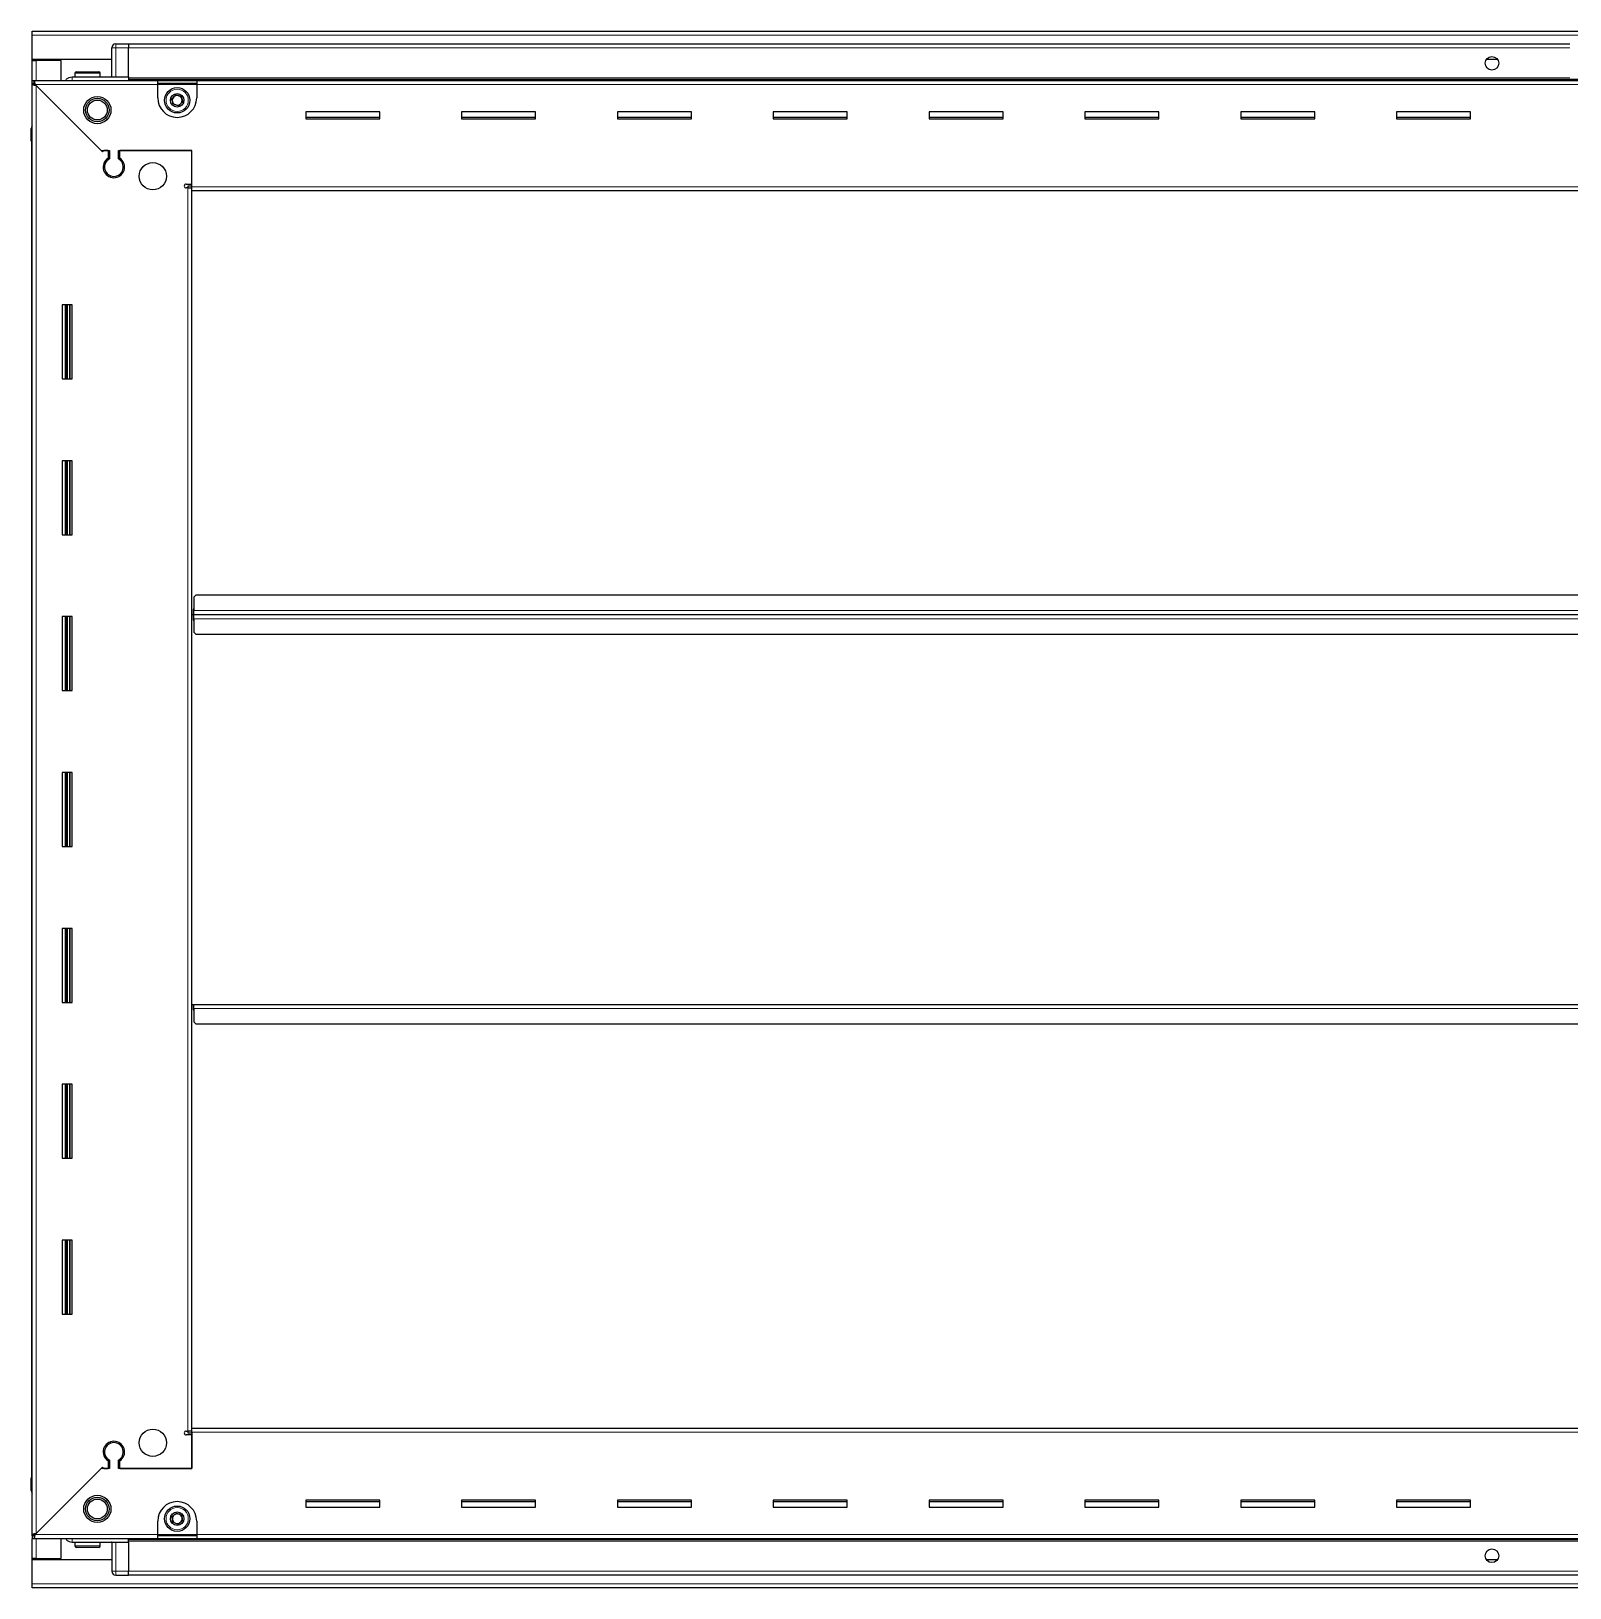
# Model space of a CAD drawing. Header units: millimetres. Extents: x 1132 to 7245, y -1373 to 2020.
# Drawn here: x 5569 to 6359, y 1048 to 1847 of the extents above; entities that cross this region are included whole.
import ezdxf

# ---------------------------------------------------------------- set-up
doc = ezdxf.new("R2010")
doc.units = ezdxf.units.MM

msp = doc.modelspace()

# ---------------------------------------------------------------- linework, layer by layer
at = {"color": 7, "linetype": 'Continuous', "lineweight": 25}
for p, q in [((5569.82, 1846.6), (7168.82, 1846.6)), ((5569.82, 1844.5), (5569.82, 1846.6)), ((5569.82, 1832.1), (5569.82, 1844.5)), ((5610.82, 1823.1), (5610.82, 1838.1)), ((5611.5, 1839.6), (5611.5, 1839.6)), ((5612.82, 1840.1), (5619.32, 1840.1)), ((5612.82, 1840.1), (5619.32, 1840.1)), ((5619.32, 1840.1), (5619.32, 1840.1)), ((5619.32, 1840.1), (5619.32, 1840.1)), ((5619.32, 1840.1), (5619.32, 1838.1)), ((6359.32, 1839.95), (5619.32, 1839.95)), ((5619.32, 1823.1), (5619.32, 1838.1)), ((5610.82, 1832.1), (5569.82, 1832.1)), ((5569.82, 1831.6), (5569.82, 1832.1)), ((5569.82, 1821.35), (5569.82, 1831.6)), ((5569.82, 1831.6), (5571.92, 1831.6)), ((5571.32, 1831.6), (5571.32, 1832.1)), ((5584.82, 1831.6), (5571.92, 1831.6)), ((5584.82, 1821.35), (5584.82, 1831.6)), ((6322.2, 1832.1), (6316.45, 1832.1)), ((5590.32, 1823.1), (5619.32, 1823.1)), ((5591.82, 1825), (5591.82, 1823.1)), ((5592.62, 1825.8), (5604.02, 1825.8)), ((5604.82, 1823.1), (5604.82, 1825)), ((5619.32, 1823.1), (5619.32, 1822.6)), ((5619.32, 1821.95), (7119.32, 1821.95)), ((5569.82, 1819.85), (5569.82, 1821.35)), ((5569.82, 1821.35), (5570.82, 1821.35)), ((5569.82, 1819.35), (5569.82, 1819.85)), ((5569.82, 1819.85), (5570.82, 1819.85)), ((5569.82, 1074.85), (5569.82, 1819.35)), ((5571.32, 1819.35), (5569.82, 1819.35)), ((5570.82, 1819.85), (5570.82, 1821.35)), ((5570.82, 1821.35), (5634.32, 1821.35)), ((5571.42, 1819.25), (5605.32, 1785.35)), ((5606.02, 1784.65), (5571.92, 1818.75)), ((5634.32, 1819.25), (5634.32, 1821.35)), ((5634.32, 1821.35), (5654.32, 1821.35)), ((5634.32, 1819.85), (5654.32, 1819.85)), ((5634.32, 1812.35), (5634.32, 1819.25)), ((5654.32, 1821.35), (5654.32, 1819.25)), ((5654.32, 1821.35), (7084.32, 1821.35)), ((5654.32, 1819.25), (5654.32, 1812.35)), ((5748.32, 1805.1), (5710.32, 1805.1)), ((5710.32, 1805.1), (5710.32, 1801.6)), ((5748.32, 1802.35), (5710.32, 1802.35)), ((5710.32, 1801.6), (5748.32, 1801.6)), ((5748.32, 1801.6), (5748.32, 1805.1)), ((5828.32, 1805.1), (5790.32, 1805.1)), ((5790.32, 1805.1), (5790.32, 1801.6)), ((5828.32, 1802.35), (5790.32, 1802.35)), ((5790.32, 1801.6), (5828.32, 1801.6)), ((5828.32, 1801.6), (5828.32, 1805.1)), ((5908.32, 1805.1), (5870.32, 1805.1)), ((5870.32, 1805.1), (5870.32, 1801.6)), ((5908.32, 1802.35), (5870.32, 1802.35)), ((5870.32, 1801.6), (5908.32, 1801.6)), ((5908.32, 1801.6), (5908.32, 1805.1)), ((5988.32, 1805.1), (5950.32, 1805.1)), ((5950.32, 1805.1), (5950.32, 1801.6)), ((5988.32, 1802.35), (5950.32, 1802.35)), ((5950.32, 1801.6), (5988.32, 1801.6)), ((5988.32, 1801.6), (5988.32, 1805.1)), ((6068.32, 1805.1), (6030.32, 1805.1)), ((6030.32, 1805.1), (6030.32, 1801.6)), ((6068.32, 1802.35), (6030.32, 1802.35)), ((6030.32, 1801.6), (6068.32, 1801.6)), ((6068.32, 1801.6), (6068.32, 1805.1)), ((6148.32, 1805.1), (6110.32, 1805.1)), ((6110.32, 1805.1), (6110.32, 1801.6)), ((6148.32, 1802.35), (6110.32, 1802.35)), ((6110.32, 1801.6), (6148.32, 1801.6)), ((6148.32, 1801.6), (6148.32, 1805.1)), ((6228.32, 1805.1), (6190.32, 1805.1)), ((6190.32, 1805.1), (6190.32, 1801.6)), ((6228.32, 1802.35), (6190.32, 1802.35)), ((6190.32, 1801.6), (6228.32, 1801.6)), ((6228.32, 1801.6), (6228.32, 1805.1)), ((6308.32, 1805.1), (6270.32, 1805.1)), ((6270.32, 1805.1), (6270.32, 1801.6)), ((6308.32, 1802.35), (6270.32, 1802.35)), ((6270.32, 1801.6), (6308.32, 1801.6)), ((6308.32, 1801.6), (6308.32, 1805.1)), ((5569.32, 1796.6), (5569.32, 1790.1)), ((5569.32, 1790.1), (5569.32, 1796.6)), ((5569.32, 1790.1), (5569.32, 1790.1)), ((5569.82, 1790.1), (5569.32, 1790.1)), ((5569.47, 1790.1), (5569.47, 1104.1)), ((5605.32, 1785.35), (5609.52, 1785.35)), ((5606.72, 1785.35), (5606.02, 1784.65)), ((5608.82, 1785.35), (5606.72, 1785.35)), ((5608.82, 1785.35), (5608.82, 1781.46)), ((5609.52, 1785.35), (5609.52, 1781.07)), ((5614.12, 1785.35), (5651.82, 1785.35)), ((5614.12, 1781.07), (5614.12, 1785.35)), ((5614.82, 1781.46), (5614.82, 1785.35)), ((5651.82, 1785.35), (5614.82, 1785.35)), ((5651.82, 1766.7), (5651.82, 1785.35)), ((5651.82, 1768.1), (5651.82, 1785.35)), ((5609.82, 1772.49), (5609.82, 1771.73)), ((5648.97, 1768.1), (5651.82, 1768.1)), ((5649.72, 1766.1), (5648.97, 1766.1)), ((5649.72, 1766.1), (5651.82, 1766.1)), ((5651.82, 1767.1), (5649.82, 1767.1)), ((5649.82, 1767.1), (5649.82, 1766.1)), ((5651.82, 1764.6), (5651.82, 1766.7)), ((7086.82, 1764.6), (5651.82, 1764.6)), ((5651.82, 1129.6), (5651.82, 1764.6)), ((5590.32, 1706.1), (5585.32, 1706.1)), ((5585.32, 1706.1), (5585.32, 1668.1)), ((5587.47, 1668.1), (5587.47, 1706.1)), ((5589.27, 1668.1), (5589.27, 1706.1)), ((5589.3, 1668.1), (5589.3, 1706.1)), ((5590.32, 1668.1), (5590.32, 1706.1)), ((5585.32, 1668.1), (5590.32, 1668.1)), ((5590.32, 1626.1), (5585.32, 1626.1)), ((5585.32, 1626.1), (5585.32, 1588.1)), ((5587.47, 1588.1), (5587.47, 1626.1)), ((5589.27, 1588.1), (5589.27, 1626.1)), ((5589.3, 1588.1), (5589.3, 1626.1)), ((5590.32, 1588.1), (5590.32, 1626.1)), ((5585.32, 1588.1), (5590.32, 1588.1)), ((5653.82, 1557.1), (5652.82, 1556.1)), ((5652.82, 1556.1), (5652.82, 1549.2)), ((7084.82, 1557.1), (5653.82, 1557.1)), ((5590.32, 1546.1), (5585.32, 1546.1)), ((5585.32, 1546.1), (5585.32, 1508.1)), ((5587.47, 1508.1), (5587.47, 1546.1)), ((5589.27, 1508.1), (5589.27, 1546.1)), ((5589.3, 1508.1), (5589.3, 1546.1)), ((5590.32, 1508.1), (5590.32, 1546.1)), ((5652.57, 1547.1), (5651.82, 1547.1)), ((5652.82, 1549.95), (5652.57, 1549.95)), ((5652.57, 1549.95), (5652.57, 1547.1)), ((5652.57, 1547.1), (5652.57, 1544.25)), ((5652.57, 1544.25), (5652.82, 1544.25)), ((5652.82, 1547.1), (5652.82, 1549.2)), ((5652.82, 1545), (5652.82, 1547.1)), ((7085.82, 1547.1), (5652.82, 1547.1)), ((5652.82, 1545), (5652.82, 1538.1)), ((5652.82, 1538.1), (5653.82, 1537.1)), ((5653.82, 1537.1), (7084.82, 1537.1)), ((5585.32, 1508.1), (5590.32, 1508.1)), ((5590.32, 1466.1), (5585.32, 1466.1)), ((5585.32, 1466.1), (5585.32, 1428.1)), ((5587.47, 1428.1), (5587.47, 1466.1)), ((5589.27, 1428.1), (5589.27, 1466.1)), ((5589.3, 1428.1), (5589.3, 1466.1)), ((5590.32, 1428.1), (5590.32, 1466.1)), ((5585.32, 1428.1), (5590.32, 1428.1)), ((5590.32, 1386.1), (5585.32, 1386.1)), ((5585.32, 1386.1), (5585.32, 1348.1)), ((5587.47, 1348.1), (5587.47, 1386.1)), ((5589.27, 1348.1), (5589.27, 1386.1)), ((5589.3, 1348.1), (5589.3, 1386.1)), ((5590.32, 1348.1), (5590.32, 1386.1)), ((5585.32, 1348.1), (5590.32, 1348.1)), ((5651.82, 1347.1), (5652.57, 1347.1)), ((5652.57, 1347.1), (5652.57, 1344.25)), ((5652.57, 1344.25), (5652.82, 1344.25)), ((5652.82, 1345), (5652.82, 1347.1)), ((5652.82, 1347.1), (7085.82, 1347.1)), ((5652.82, 1345), (5652.82, 1338.1)), ((5652.82, 1338.1), (5653.82, 1337.1)), ((5653.82, 1337.1), (7084.82, 1337.1)), ((5590.32, 1306.1), (5585.32, 1306.1)), ((5585.32, 1306.1), (5585.32, 1268.1)), ((5587.47, 1268.1), (5587.47, 1306.1)), ((5589.27, 1268.1), (5589.27, 1306.1)), ((5589.3, 1268.1), (5589.3, 1306.1)), ((5590.32, 1268.1), (5590.32, 1306.1)), ((5585.32, 1268.1), (5590.32, 1268.1)), ((5590.32, 1226.1), (5585.32, 1226.1)), ((5585.32, 1226.1), (5585.32, 1188.1)), ((5587.47, 1188.1), (5587.47, 1226.1)), ((5589.27, 1188.1), (5589.27, 1226.1)), ((5589.3, 1188.1), (5589.3, 1226.1)), ((5590.32, 1188.1), (5590.32, 1226.1)), ((5585.32, 1188.1), (5590.32, 1188.1)), ((5648.97, 1128.1), (5649.72, 1128.1)), ((5651.82, 1128.1), (5649.72, 1128.1)), ((5649.82, 1128.1), (5649.82, 1127.1)), ((5649.82, 1127.1), (5651.82, 1127.1)), ((5651.82, 1127.5), (5651.82, 1129.6)), ((5651.82, 1129.6), (7086.82, 1129.6)), ((5651.82, 1127.5), (5651.82, 1108.85)), ((5609.82, 1122.48), (5609.82, 1121.72)), ((5651.82, 1126.1), (5648.97, 1126.1)), ((5651.82, 1108.85), (5651.82, 1126.1)), ((5608.82, 1112.74), (5608.82, 1108.85)), ((5609.52, 1113.14), (5609.52, 1108.85)), ((5614.12, 1108.85), (5614.12, 1113.14)), ((5614.82, 1108.85), (5614.82, 1112.74)), ((5569.32, 1104.1), (5569.32, 1104.1)), ((5569.32, 1097.6), (5569.32, 1104.1)), ((5569.32, 1104.1), (5569.32, 1104.1)), ((5569.32, 1104.1), (5569.32, 1097.6)), ((5569.82, 1104.1), (5569.32, 1104.1)), ((5605.32, 1108.85), (5571.42, 1074.95)), ((5571.92, 1075.45), (5606.02, 1109.55)), ((5609.52, 1108.85), (5605.32, 1108.85)), ((5606.02, 1109.55), (5606.72, 1108.85)), ((5606.72, 1108.85), (5608.82, 1108.85)), ((5651.82, 1108.85), (5614.12, 1108.85)), ((5614.82, 1108.85), (5651.82, 1108.85)), ((5569.82, 1096.28), (5569.82, 1096.28)), ((5748.32, 1092.6), (5710.32, 1092.6)), ((5710.32, 1092.6), (5710.32, 1089.1)), ((5710.32, 1091.85), (5748.32, 1091.85)), ((5710.32, 1089.1), (5748.32, 1089.1)), ((5748.32, 1089.1), (5748.32, 1092.6)), ((5828.32, 1092.6), (5790.32, 1092.6)), ((5790.32, 1092.6), (5790.32, 1089.1)), ((5790.32, 1091.85), (5828.32, 1091.85)), ((5790.32, 1089.1), (5828.32, 1089.1)), ((5828.32, 1089.1), (5828.32, 1092.6)), ((5908.32, 1092.6), (5870.32, 1092.6)), ((5870.32, 1092.6), (5870.32, 1089.1)), ((5870.32, 1091.85), (5908.32, 1091.85)), ((5870.32, 1089.1), (5908.32, 1089.1)), ((5908.32, 1089.1), (5908.32, 1092.6)), ((5988.32, 1092.6), (5950.32, 1092.6)), ((5950.32, 1092.6), (5950.32, 1089.1)), ((5950.32, 1091.85), (5988.32, 1091.85)), ((5950.32, 1089.1), (5988.32, 1089.1)), ((5988.32, 1089.1), (5988.32, 1092.6)), ((6068.32, 1092.6), (6030.32, 1092.6)), ((6030.32, 1092.6), (6030.32, 1089.1)), ((6030.32, 1091.85), (6068.32, 1091.85)), ((6030.32, 1089.1), (6068.32, 1089.1)), ((6068.32, 1089.1), (6068.32, 1092.6)), ((6148.32, 1092.6), (6110.32, 1092.6)), ((6110.32, 1092.6), (6110.32, 1089.1)), ((6110.32, 1091.85), (6148.32, 1091.85)), ((6110.32, 1089.1), (6148.32, 1089.1)), ((6148.32, 1089.1), (6148.32, 1092.6)), ((6228.32, 1092.6), (6190.32, 1092.6)), ((6190.32, 1092.6), (6190.32, 1089.1)), ((6190.32, 1091.85), (6228.32, 1091.85)), ((6190.32, 1089.1), (6228.32, 1089.1)), ((6228.32, 1089.1), (6228.32, 1092.6)), ((6308.32, 1092.6), (6270.32, 1092.6)), ((6270.32, 1092.6), (6270.32, 1089.1)), ((6270.32, 1091.85), (6308.32, 1091.85)), ((6270.32, 1089.1), (6308.32, 1089.1)), ((6308.32, 1089.1), (6308.32, 1092.6)), ((5634.32, 1074.95), (5634.32, 1081.85)), ((5654.32, 1081.85), (5654.32, 1074.95)), ((5569.82, 1074.35), (5569.82, 1074.85)), ((5571.32, 1074.85), (5569.82, 1074.85)), ((5569.82, 1074.35), (5569.82, 1072.85)), ((5570.82, 1074.35), (5569.82, 1074.35)), ((5569.82, 1062.6), (5569.82, 1072.85)), ((5570.82, 1072.85), (5569.82, 1072.85)), ((5570.82, 1074.35), (5570.82, 1072.85)), ((5634.32, 1072.85), (5570.82, 1072.85)), ((5584.82, 1062.6), (5584.82, 1072.85)), ((5590.32, 1071.1), (5619.32, 1071.1)), ((5591.82, 1071.1), (5591.82, 1069.2)), ((5604.82, 1069.2), (5604.82, 1071.1)), ((5610.82, 1071.1), (5610.82, 1056.1)), ((7119.32, 1072.25), (5619.32, 1072.25)), ((5619.32, 1071.1), (5619.32, 1071.6)), ((5619.32, 1071.1), (5619.32, 1056.1)), ((5634.32, 1072.85), (5634.32, 1074.95)), ((5654.32, 1074.35), (5634.32, 1074.35)), ((5654.32, 1072.85), (5634.32, 1072.85)), ((5654.32, 1074.95), (5654.32, 1072.85)), ((7084.32, 1072.85), (5654.32, 1072.85)), ((5596.4, 1068.4), (5592.62, 1068.4)), ((5604.02, 1068.4), (5596.4, 1068.4)), ((5571.92, 1062.6), (5569.82, 1062.6)), ((5569.82, 1062.1), (5569.82, 1062.6)), ((5569.82, 1049.7), (5569.82, 1062.1)), ((5569.82, 1062.1), (5610.82, 1062.1)), ((5571.32, 1062.1), (5571.32, 1062.6)), ((5571.92, 1062.6), (5584.82, 1062.6)), ((5610.82, 1056.1), (5610.82, 1056.1)), ((5619.32, 1054.1), (5619.32, 1056.1)), ((6316.45, 1062.1), (6322.2, 1062.1)), ((5569.82, 1047.6), (5569.82, 1049.7)), ((7168.82, 1047.6), (5569.82, 1047.6)), ((5612.82, 1054.1), (5619.32, 1054.1)), ((5612.82, 1054.1), (5619.32, 1054.1)), ((5619.32, 1054.25), (7119.32, 1054.25)), ((5619.32, 1054.1), (5619.32, 1054.1))]:
    msp.add_line(p, q, dxfattribs=at)
at = {"color": 8, "linetype": 'Continuous', "lineweight": 18}
for p, q in [((7168.82, 1844.5), (5569.82, 1844.5)), ((5610.82, 1838.1), (5612.82, 1838.1)), ((5612.82, 1840.1), (5612.82, 1838.1)), ((5612.82, 1838.1), (5612.82, 1823.1)), ((5619.32, 1838.1), (5612.82, 1838.1)), ((6359.32, 1837.95), (5619.32, 1837.95)), ((5571.92, 1831.6), (5571.92, 1832.1)), ((5571.92, 1821.35), (5571.92, 1831.6)), ((5591.82, 1825), (5604.82, 1825)), ((6359.32, 1822.6), (5619.32, 1822.6)), ((5634.32, 1819.25), (5571.42, 1819.25)), ((5571.92, 1818.75), (5571.92, 1075.45)), ((7119.32, 1821.37), (5619.32, 1821.37)), ((5634.32, 1819.25), (5654.32, 1819.25)), ((7084.32, 1819.25), (5654.32, 1819.25)), ((5569.82, 1796.6), (5569.32, 1796.6)), ((5649.72, 1128.1), (5649.72, 1766.1)), ((5651.82, 1766.7), (7086.82, 1766.7)), ((5586.82, 1706.1), (5586.82, 1668.1)), ((5588.06, 1706.1), (5588.06, 1668.1)), ((5586.82, 1626.1), (5586.82, 1588.1)), ((5588.06, 1626.1), (5588.06, 1588.1)), ((5586.82, 1546.1), (5586.82, 1508.1)), ((5588.06, 1546.1), (5588.06, 1508.1)), ((7085.82, 1549.2), (5652.82, 1549.2)), ((5652.82, 1545), (7085.82, 1545)), ((5586.82, 1466.1), (5586.82, 1428.1)), ((5588.06, 1466.1), (5588.06, 1428.1)), ((5586.82, 1386.1), (5586.82, 1348.1)), ((5588.06, 1386.1), (5588.06, 1348.1)), ((5652.82, 1345), (7085.82, 1345)), ((5586.82, 1306.1), (5586.82, 1268.1)), ((5588.06, 1306.1), (5588.06, 1268.1)), ((5586.82, 1226.1), (5586.82, 1188.1)), ((5588.06, 1226.1), (5588.06, 1188.1)), ((7086.82, 1127.5), (5651.82, 1127.5)), ((5569.82, 1097.6), (5569.32, 1097.6)), ((5571.42, 1074.95), (5634.32, 1074.95)), ((5571.92, 1062.6), (5571.92, 1072.85)), ((5612.82, 1056.1), (5612.82, 1071.1)), ((5619.32, 1072.84), (7119.32, 1072.84)), ((5619.32, 1071.6), (7119.32, 1071.6)), ((5654.32, 1074.95), (5634.32, 1074.95)), ((5654.32, 1074.95), (7084.32, 1074.95)), ((5596.13, 1069.2), (5591.82, 1069.2)), ((5604.82, 1069.2), (5596.13, 1069.2)), ((5571.92, 1062.1), (5571.92, 1062.6)), ((5610.82, 1056.1), (5612.82, 1056.1)), ((5612.82, 1054.1), (5612.82, 1056.1)), ((5619.32, 1056.1), (5612.82, 1056.1)), ((5619.32, 1056.25), (7119.32, 1056.25)), ((7168.82, 1049.7), (5569.82, 1049.7))]:
    msp.add_line(p, q, dxfattribs=at)
at = {"color": 7, "linetype": 'Continuous', "lineweight": 25}
for centre, radius in [((6319.32, 1830.1), 3.5), ((5644.32, 1811.1), 6.5), ((5644.32, 1811.1), 3.46), ((5603.32, 1806.1), 7), ((5603.32, 1806.1), 6.02), ((5603.32, 1806.1), 5.1), ((5631.82, 1772.1), 7), ((5631.82, 1122.1), 7), ((5603.32, 1088.1), 7), ((5603.32, 1088.1), 6.03), ((5603.32, 1088.1), 5.1), ((5644.32, 1083.1), 6.5), ((5644.32, 1083.1), 3.46), ((6319.32, 1064.1), 3.5)]:
    msp.add_circle(centre, radius, dxfattribs=at)
at = {"color": 8, "linetype": 'Continuous', "lineweight": 18}
for centre in [(5644.32, 1811.1), (5644.32, 1083.1)]:
    msp.add_circle(centre, 5.7, dxfattribs=at)
at = {"color": 7, "linetype": 'Continuous', "lineweight": 25}
for centre, radius, start, end in [((5612.82, 1838.1), 2, 90, 180), ((5592.62, 1825), 0.8, 90, 180), ((5604.02, 1825), 0.8, 0, 90), ((5610.62, 1823.3), 0.2, 270, 0), ((5644.32, 1812.35), 10, 180, 270), ((5644.32, 1811.1), 2.5, 134.01559, 194.01559), ((5644.32, 1811.1), 2.5, 194.01559, 254.01559), ((5644.32, 1811.1), 2.5, 74.01559, 134.01559), ((5644.32, 1811.1), 2.5, 254.01559, 314.01559), ((5644.32, 1812.35), 10, 270, 0), ((5644.32, 1811.1), 2.5, 14.01559, 74.01559), ((5644.32, 1811.1), 2.5, 314.01559, 14.01559), ((5571.32, 1796.6), 2, 138.57492, 180), ((5571.32, 1796.6), 2, 138.59038, 180), ((5611.82, 1776.85), 5.5, 123.05573, 56.94427), ((5611.82, 1776.85), 4.8, 118.63099, 61.36901), ((5648.97, 1767.1), 1, 90, 270), ((5648.97, 1127.1), 1, 90, 270), ((5611.82, 1117.35), 5.5, 303.05573, 236.94427), ((5611.82, 1117.35), 4.8, 298.63099, 241.36901), ((5571.32, 1097.6), 2, 180, 221.39416), ((5644.32, 1081.85), 10, 90, 180), ((5644.32, 1081.85), 10, 0, 90), ((5644.32, 1083.1), 2.5, 127.47401, 187.47401), ((5644.32, 1083.1), 2.5, 187.47401, 247.47401), ((5644.32, 1083.1), 2.5, 67.47401, 127.47401), ((5644.32, 1083.1), 2.5, 247.47401, 307.47401), ((5644.32, 1083.1), 2.5, 7.47401, 67.47401), ((5644.32, 1083.1), 2.5, 307.47401, 7.47401), ((5610.62, 1070.9), 0.2, 0, 90), ((5592.62, 1069.2), 0.8, 180, 270), ((5604.02, 1069.2), 0.8, 270, 360), ((5612.82, 1056.1), 2, 180, 270), ((5612.82, 1056.1), 2, 180, 270)]:
    msp.add_arc(centre, radius, start, end, dxfattribs=at)
for points, knots in [([(5587.11, 1821.35), (5587.23, 1821.55), (5587.62, 1822.2), (5588.77, 1822.91), (5589.81, 1823.04), (5590.32, 1823.1)], [0, 0, 0, 0, 0.18225, 0.591125, 1, 1, 1, 1]), ([(5619.32, 1823.1), (5619.32, 1823.07), (5619.32, 1822.99), (5619.32, 1822.37), (5619.32, 1821.79), (5619.32, 1821.4), (5619.32, 1821.37)], [0, 0, 0, 0, 0.324279, 0.648558, 0.972836, 1, 1, 1, 1]), ([(5569.82, 1819.35), (5569.85, 1819.31), (5569.9, 1819.22), (5570.3, 1819.09), (5570.85, 1818.95), (5571.43, 1818.84), (5571.8, 1818.78), (5571.92, 1818.75)], [0, 0, 0, 0, 0.230255, 0.448522, 0.666786, 0.88505, 1, 1, 1, 1]), ([(5571.42, 1819.25), (5571.38, 1819.51), (5571.29, 1820), (5571.16, 1820.64), (5571.02, 1821.11), (5570.91, 1821.33), (5570.85, 1821.35), (5570.82, 1821.35)], [0, 0, 0, 0, 0.230255, 0.448522, 0.666786, 0.88505, 1, 1, 1, 1]), ([(5641.55, 1811.9), (5641.92, 1812.26), (5642.61, 1812.93), (5643.3, 1813.59), (5643.63, 1813.91)], [0, 0, 0, 0, 0.534686, 1, 1, 1, 1]), ([(5643.63, 1813.91), (5644.12, 1813.76), (5645.05, 1813.5), (5645.97, 1813.23), (5646.4, 1813.11)], [0, 0, 0, 0, 0.534686, 1, 1, 1, 1]), ([(5642.25, 1809.1), (5642.17, 1809.43), (5641.97, 1810.23), (5641.72, 1811.2), (5641.58, 1811.78), (5641.55, 1811.9)], [0, 0, 0, 0, 0.362901, 0.866875, 1, 1, 1, 1]), ([(5645.02, 1808.3), (5644.53, 1808.45), (5643.6, 1808.71), (5642.68, 1808.98), (5642.25, 1809.1)], [0, 0, 0, 0, 0.534686, 1, 1, 1, 1]), ([(5647.1, 1810.31), (5646.73, 1809.95), (5646.04, 1809.28), (5645.34, 1808.61), (5645.02, 1808.3)], [0, 0, 0, 0, 0.534686, 1, 1, 1, 1]), ([(5646.4, 1813.11), (5646.43, 1812.99), (5646.58, 1812.41), (5646.82, 1811.44), (5647.02, 1810.64), (5647.1, 1810.31)], [0, 0, 0, 0, 0.133125, 0.637099, 1, 1, 1, 1]), ([(5641.66, 1084.21), (5641.76, 1084.29), (5642.23, 1084.65), (5643.02, 1085.26), (5643.68, 1085.76), (5643.95, 1085.97)], [0, 0, 0, 0, 0.133125, 0.637099, 1, 1, 1, 1]), ([(5642.03, 1081.35), (5641.97, 1081.86), (5641.84, 1082.82), (5641.72, 1083.77), (5641.66, 1084.21)], [0, 0, 0, 0, 0.534686, 1, 1, 1, 1]), ([(5644.7, 1080.24), (5644.22, 1080.44), (5643.33, 1080.81), (5642.45, 1081.18), (5642.03, 1081.35)], [0, 0, 0, 0, 0.534686, 1, 1, 1, 1]), ([(5643.95, 1085.97), (5644.43, 1085.77), (5645.32, 1085.4), (5646.2, 1085.03), (5646.62, 1084.86)], [0, 0, 0, 0, 0.5346859, 1, 1, 1, 1]), ([(5646.99, 1082), (5646.72, 1081.79), (5646.06, 1081.29), (5645.27, 1080.68), (5644.8, 1080.32), (5644.7, 1080.24)], [0, 0, 0, 0, 0.362901, 0.866875, 1, 1, 1, 1]), ([(5646.62, 1084.86), (5646.68, 1084.35), (5646.81, 1083.39), (5646.93, 1082.44), (5646.99, 1082)], [0, 0, 0, 0, 0.534686, 1, 1, 1, 1]), ([(5571.92, 1075.45), (5571.67, 1075.41), (5571.18, 1075.32), (5570.54, 1075.19), (5570.07, 1075.05), (5569.85, 1074.94), (5569.83, 1074.88), (5569.82, 1074.85)], [0, 0, 0, 0, 0.230255, 0.448522, 0.666786, 0.88505, 1, 1, 1, 1]), ([(5570.82, 1072.85), (5570.87, 1072.88), (5570.96, 1072.93), (5571.09, 1073.33), (5571.22, 1073.88), (5571.34, 1074.46), (5571.4, 1074.83), (5571.42, 1074.95)], [0, 0, 0, 0, 0.230255, 0.448522, 0.666786, 0.88505, 1, 1, 1, 1]), ([(5587.11, 1072.85), (5587.23, 1072.65), (5587.62, 1072.01), (5588.77, 1071.3), (5589.81, 1071.17), (5590.32, 1071.1)], [0, 0, 0, 0, 0.18225, 0.591125, 1, 1, 1, 1]), ([(5619.32, 1071.1), (5619.32, 1071.14), (5619.32, 1071.22), (5619.32, 1071.84), (5619.32, 1072.4), (5619.32, 1072.77), (5619.32, 1072.78)], [0, 0, 0, 0, 0.3302662, 0.6605324, 0.9907986, 1, 1, 1, 1])]:
    msp.add_open_spline(points, degree=3, knots=knots, dxfattribs=at)
at = {"color": 8, "linetype": 'Continuous', "lineweight": 18}
for points in [[(5590.32, 1823.1), (5590.32, 1823.06), (5590.32, 1822.99), (5590.32, 1822.55), (5590.32, 1822.09), (5590.32, 1821.68), (5590.32, 1821.41), (5590.32, 1821.35)], [(5590.32, 1071.1), (5590.32, 1071.15), (5590.32, 1071.22), (5590.32, 1071.66), (5590.32, 1072.11), (5590.32, 1072.53), (5590.32, 1072.8), (5590.32, 1072.85)]]:
    msp.add_open_spline(points, degree=3, knots=[0, 0, 0, 0, 0.359753, 0.553414, 0.751185, 0.948956, 1, 1, 1, 1], dxfattribs=at)
at = {"color": 7, "linetype": 'Continuous', "lineweight": 25}
for points in [[(5571.42, 1819.25), (5571.37, 1819.33), (5571.27, 1819.49), (5571.12, 1819.69), (5570.97, 1819.83), (5570.87, 1819.85), (5570.82, 1819.85)], [(5571.32, 1819.35), (5571.33, 1819.3), (5571.35, 1819.2), (5571.49, 1819.05), (5571.69, 1818.9), (5571.85, 1818.8), (5571.92, 1818.75)], [(5570.82, 1074.35), (5570.87, 1074.36), (5570.97, 1074.38), (5571.12, 1074.52), (5571.27, 1074.72), (5571.37, 1074.88), (5571.42, 1074.95)], [(5571.92, 1075.45), (5571.85, 1075.4), (5571.69, 1075.3), (5571.49, 1075.15), (5571.35, 1075), (5571.33, 1074.9), (5571.32, 1074.85)]]:
    msp.add_open_spline(points, degree=3, dxfattribs=at)

doc.saveas('drawing.dxf')
